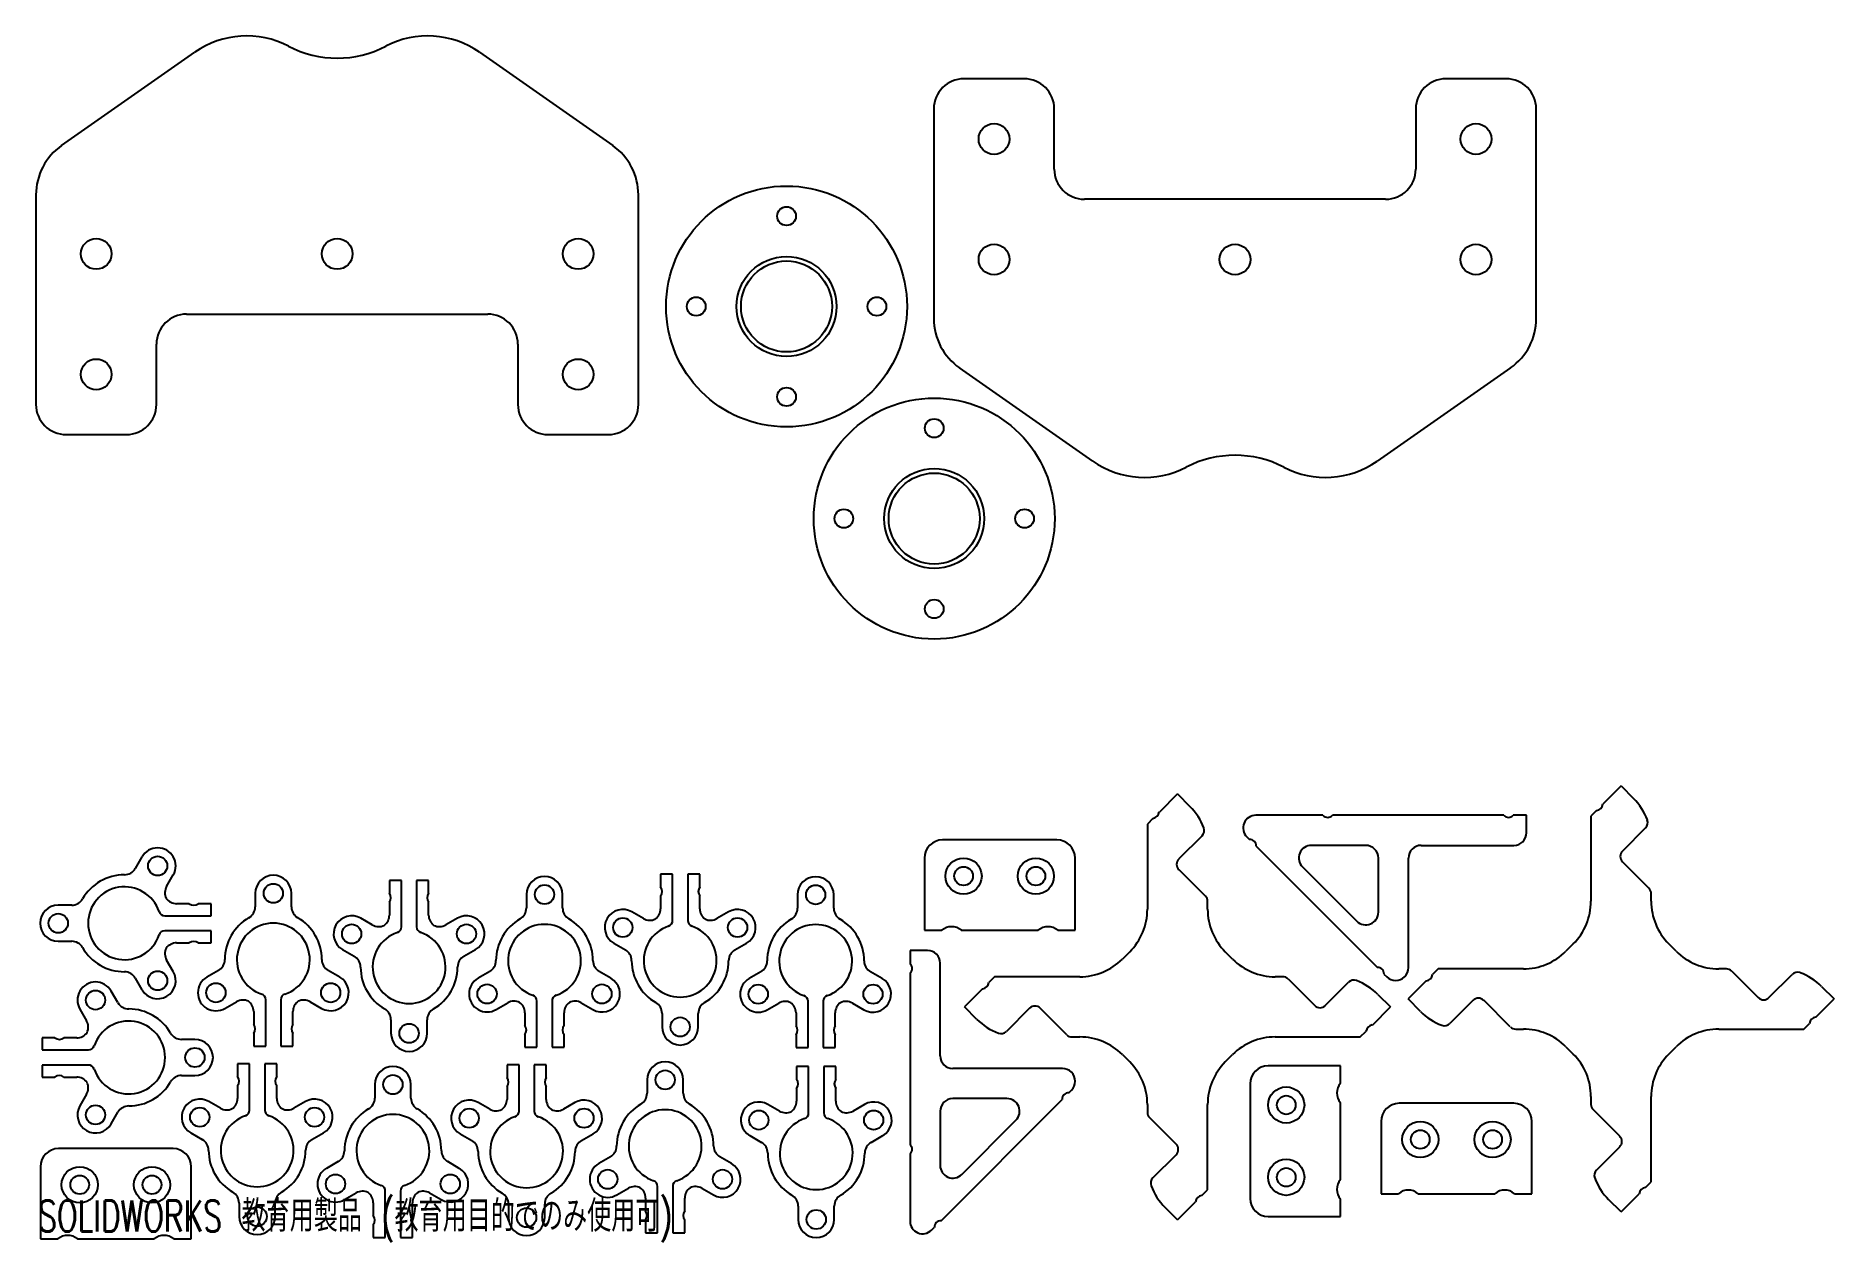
# Model space of a CAD drawing. Header units: millimetres. Extents: x 0 to 298, y 0 to 200.
import ezdxf

# ---------------------------------------------------------------- set-up
doc = ezdxf.new("R2010")
doc.units = ezdxf.units.MM
doc.styles.add('SLDTEXTSTYLE0', font='TXT', dxfattribs={"width": 0.7, "bigfont": 'bigfont'})

msp = doc.modelspace()

# ---------------------------------------------------------------- linework, layer by layer
at = {"color": 7, "linetype": 'Continuous', "lineweight": 25}
for p, q in [((3.89, 181.8), (26.01, 197.28)), ((73.25, 197.28), (95.36, 181.8)), ((163.66, 192.88), (153.66, 192.88)), ((243.66, 192.88), (233.66, 192.88)), ((148.66, 187.88), (148.66, 153.08)), ((168.66, 177.88), (168.66, 187.88)), ((228.66, 187.88), (228.66, 177.88)), ((248.66, 153.08), (248.66, 187.88)), ((-0.37, 173.6), (-0.37, 138.81)), ((99.63, 138.81), (99.63, 173.6)), ((223.66, 172.88), (173.66, 172.88)), ((24.63, 153.81), (74.63, 153.81)), ((19.63, 138.81), (19.63, 148.81)), ((79.63, 148.81), (79.63, 138.81)), ((175.04, 129.41), (152.92, 144.89)), ((244.39, 144.89), (222.27, 129.41)), ((4.63, 133.81), (14.63, 133.81)), ((84.63, 133.81), (94.63, 133.81)), ((262.74, 75.48), (259.73, 72.47)), ((262.74, 75.48), (264.81, 73.41)), ((189.11, 74.16), (186.1, 71.16)), ((189.11, 74.16), (191.18, 72.09)), ((185.04, 70.1), (184.11, 69.16)), ((184.11, 69.16), (184.11, 55.02)), ((213.26, 70.62), (202.11, 70.62)), ((243.26, 70.62), (214.83, 70.62)), ((247.04, 70.62), (244.83, 70.62)), ((247.04, 67.72), (247.04, 70.62)), ((258.67, 71.41), (257.74, 70.48)), ((257.74, 70.48), (257.74, 56.34)), ((169.11, 66.52), (150.11, 66.52)), ((193.19, 67.21), (189.33, 63.36)), ((200.63, 67.03), (201.07, 66.58)), ((266.82, 68.52), (262.96, 64.67)), ((17.23, 63.71), (16.12, 61.79)), ((147.11, 63.52), (147.11, 51.52)), ((172.11, 51.52), (172.11, 63.52)), ((202.18, 65.48), (222.29, 45.37)), ((220.35, 65.62), (211.35, 65.62)), ((222.45, 54.52), (222.45, 63.52)), ((227.45, 45.32), (227.45, 63.52)), ((229.55, 65.62), (244.94, 65.62)), ((262.96, 62.9), (267.37, 58.5)), ((21.32, 58.79), (22.43, 60.71)), ((60.3, 59.79), (58.3, 59.79)), ((58.3, 59.79), (58.3, 57.67)), ((60.3, 52.1), (60.3, 59.79)), ((62.81, 59.79), (62.81, 52.1)), ((64.81, 59.79), (62.81, 59.79)), ((64.81, 57.67), (64.81, 59.79)), ((105.31, 60.84), (103.31, 60.84)), ((103.31, 60.84), (103.31, 58.72)), ((105.31, 53.16), (105.31, 60.84)), ((107.82, 60.84), (107.82, 53.16)), ((109.82, 60.84), (107.82, 60.84)), ((109.82, 58.72), (109.82, 60.84)), ((189.33, 61.59), (193.74, 57.18)), ((209.87, 62.03), (218.86, 53.04)), ((36.03, 57.66), (36.03, 55.43)), ((42.03, 55.43), (42.03, 57.66)), ((81.04, 57.46), (81.04, 55.24)), ((87.04, 55.24), (87.04, 57.46)), ((103.31, 57.22), (103.31, 55.1)), ((109.82, 55.1), (109.82, 57.22)), ((126.05, 57.42), (126.05, 55.2)), ((132.05, 55.2), (132.05, 57.42)), ((267.74, 56.34), (267.74, 57.61)), ((5.56, 55.69), (3.33, 55.69)), ((21.01, 53.94), (28.7, 53.94)), ((25.08, 55.94), (22.96, 55.94)), ((28.7, 55.94), (26.58, 55.94)), ((28.7, 53.94), (28.7, 55.94)), ((58.3, 56.17), (58.3, 54.05)), ((64.81, 54.05), (64.81, 56.17)), ((100.46, 53.47), (98.54, 54.58)), ((114.59, 54.58), (112.66, 53.47)), ((194.11, 55.02), (194.11, 56.3)), ((28.7, 51.43), (21.01, 51.43)), ((28.7, 49.43), (28.7, 51.43)), ((55.46, 52.41), (53.53, 53.52)), ((69.59, 53.52), (67.66, 52.41)), ((147.11, 51.52), (149.98, 51.52)), ((153.23, 51.52), (165.98, 51.52)), ((169.23, 51.52), (172.11, 51.52)), ((3.33, 49.69), (5.56, 49.69)), ((22.96, 49.43), (25.08, 49.43)), ((26.58, 49.43), (28.7, 49.43)), ((50.53, 48.33), (52.46, 47.21)), ((70.66, 47.21), (72.59, 48.33)), ((95.54, 49.38), (97.46, 48.27)), ((115.66, 48.27), (117.59, 49.38)), ((147.62, 48.17), (144.72, 48.17)), ((144.72, 48.17), (144.72, 45.96)), ((181.18, 47.95), (179.97, 46.74)), ((198.25, 46.74), (197.04, 47.95)), ((254.81, 49.26), (253.6, 48.05)), ((271.88, 48.05), (270.67, 49.26)), ((22.43, 44.66), (21.32, 46.59)), ((29.93, 44.87), (28, 43.76)), ((50.05, 43.76), (48.13, 44.87)), ((149.72, 30.68), (149.72, 46.07)), ((232.38, 45.12), (231.45, 44.19)), ((246.52, 45.12), (232.38, 45.12)), ((280.23, 45.12), (278.95, 45.12)), ((16.12, 43.59), (17.23, 41.66)), ((74.94, 44.67), (73.01, 43.56)), ((95.07, 43.56), (93.14, 44.67)), ((119.95, 44.63), (118.02, 43.52)), ((140.07, 43.52), (138.15, 44.63)), ((144.72, 44.39), (144.72, 15.96)), ((156.76, 41.81), (153.75, 38.81)), ((158.75, 43.81), (157.82, 42.88)), ((172.89, 43.81), (158.75, 43.81)), ((206.6, 43.81), (205.32, 43.81)), ((207.48, 43.44), (211.89, 39.04)), ((213.65, 39.04), (217.51, 42.89)), ((223.39, 44.26), (223.84, 43.82)), ((226.81, 43.82), (226.83, 43.84)), ((230.39, 43.13), (227.38, 40.12)), ((281.11, 44.76), (285.52, 40.35)), ((287.28, 40.35), (291.14, 44.2)), ((296.02, 42.19), (298.09, 40.12)), ((13.23, 39.51), (12.12, 41.44)), ((31, 38.56), (32.93, 39.67)), ((37.77, 32.29), (37.77, 39.98)), ((40.28, 39.98), (40.28, 32.29)), ((45.13, 39.67), (47.05, 38.56)), ((76.01, 38.37), (77.94, 39.48)), ((82.78, 32.1), (82.78, 39.78)), ((85.29, 39.78), (85.29, 32.1)), ((90.14, 39.48), (92.07, 38.37)), ((121.02, 38.33), (122.95, 39.44)), ((127.79, 32.06), (127.79, 39.74)), ((130.3, 39.74), (130.3, 32.06)), ((135.15, 39.44), (137.07, 38.33)), ((155.82, 36.74), (153.75, 38.81)), ((221.46, 35.8), (224.46, 38.81)), ((222.39, 40.88), (224.46, 38.81)), ((229.45, 38.05), (227.38, 40.12)), ((238.19, 39.9), (234.34, 36.04)), ((244.36, 35.49), (239.96, 39.9)), ((295.09, 37.12), (298.09, 40.12)), ((6.93, 38.44), (8.04, 36.51)), ((35.77, 38.03), (35.77, 35.91)), ((42.28, 35.91), (42.28, 38.03)), ((58.56, 36.65), (58.56, 34.42)), ((64.56, 34.42), (64.56, 36.65)), ((80.78, 37.84), (80.78, 35.72)), ((87.29, 35.72), (87.29, 37.84)), ((103.56, 37.7), (103.56, 35.48)), ((109.56, 35.48), (109.56, 37.7)), ((125.79, 37.8), (125.79, 35.68)), ((132.3, 35.68), (132.3, 37.8)), ((164.56, 38.58), (160.71, 34.73)), ((170.73, 34.18), (166.33, 38.58)), ((293.09, 35.12), (294.03, 36.06)), ((0.66, 33.67), (0.66, 31.67)), ((2.78, 33.67), (0.66, 33.67)), ((6.4, 33.67), (4.28, 33.67)), ((26.02, 33.41), (23.8, 33.41)), ((35.77, 34.41), (35.77, 32.29)), ((42.28, 32.29), (42.28, 34.41)), ((80.78, 34.22), (80.78, 32.1)), ((87.29, 32.1), (87.29, 34.22)), ((125.79, 34.18), (125.79, 32.06)), ((132.3, 32.06), (132.3, 34.18)), ((171.62, 33.81), (172.89, 33.81)), ((205.32, 33.81), (219.46, 33.81)), ((219.46, 33.81), (220.4, 34.74)), ((245.25, 35.12), (246.52, 35.12)), ((278.95, 35.12), (293.09, 35.12)), ((0.66, 31.67), (8.34, 31.67)), ((35.77, 32.29), (37.77, 32.29)), ((40.28, 32.29), (42.28, 32.29)), ((80.78, 32.1), (82.78, 32.1)), ((85.29, 32.1), (87.29, 32.1)), ((125.79, 32.06), (127.79, 32.06)), ((130.3, 32.06), (132.3, 32.06)), ((179.97, 30.88), (181.18, 29.67)), ((197.04, 29.67), (198.25, 30.88)), ((253.6, 32.19), (254.81, 30.98)), ((270.67, 30.98), (271.88, 32.19)), ((0.66, 29.16), (0.66, 27.16)), ((8.34, 29.16), (0.66, 29.16)), ((0.66, 27.16), (2.78, 27.16)), ((4.28, 27.16), (6.4, 27.16)), ((23.8, 27.41), (26.02, 27.41)), ((35.09, 29.36), (33.09, 29.36)), ((33.09, 29.36), (33.09, 27.24)), ((35.09, 21.68), (35.09, 29.36)), ((37.6, 29.36), (37.6, 21.68)), ((39.6, 29.36), (37.6, 29.36)), ((39.6, 27.24), (39.6, 29.36)), ((79.82, 29.2), (77.82, 29.2)), ((77.82, 29.2), (77.82, 27.08)), ((79.82, 21.51), (79.82, 29.2)), ((82.33, 29.2), (82.33, 21.51)), ((84.33, 29.2), (82.33, 29.2)), ((84.33, 27.08), (84.33, 29.2)), ((127.89, 28.89), (125.89, 28.89)), ((125.89, 28.89), (125.89, 26.77)), ((127.89, 21.2), (127.89, 28.89)), ((130.4, 28.89), (130.4, 21.2)), ((132.4, 28.89), (130.4, 28.89)), ((132.4, 26.77), (132.4, 28.89)), ((170.01, 28.58), (151.82, 28.58)), ((171.52, 27.94), (171.5, 27.96)), ((216.17, 29.02), (204.17, 29.02)), ((216.17, 26.15), (216.17, 29.02)), ((8.04, 24.31), (6.93, 22.38)), ((33.09, 25.74), (33.09, 23.62)), ((39.6, 23.62), (39.6, 25.74)), ((55.88, 25.91), (55.88, 23.68)), ((61.88, 23.68), (61.88, 25.91)), ((77.82, 25.58), (77.82, 23.46)), ((84.33, 23.46), (84.33, 25.58)), ((101.07, 26.69), (101.07, 24.46)), ((107.07, 24.46), (107.07, 26.69)), ((125.89, 25.27), (125.89, 23.15)), ((132.4, 23.15), (132.4, 25.27)), ((171.07, 24.52), (171.52, 24.97)), ((201.17, 26.02), (201.17, 7.02)), ((257.74, 23.91), (257.74, 22.63)), ((267.74, 9.77), (267.74, 23.91)), ((12.12, 19.38), (13.23, 21.31)), ((30.24, 21.99), (28.32, 23.1)), ((44.37, 23.1), (42.44, 21.99)), ((74.97, 21.82), (73.04, 22.93)), ((89.1, 22.93), (87.17, 21.82)), ((123.05, 21.51), (121.12, 22.62)), ((137.18, 22.62), (135.25, 21.51)), ((149.72, 21.48), (149.72, 12.48)), ((149.86, 3.31), (169.97, 23.42)), ((160.81, 23.58), (151.82, 23.58)), ((184.11, 22.6), (184.11, 21.32)), ((194.11, 8.45), (194.11, 22.6)), ((216.17, 10.15), (216.17, 22.9)), ((244.92, 22.8), (225.92, 22.8)), ((262.51, 17.34), (258.1, 21.75)), ((153.3, 11), (162.3, 19.99)), ((188.88, 16.03), (184.47, 20.44)), ((222.92, 19.8), (222.92, 7.8)), ((247.92, 7.8), (247.92, 19.8)), ((22.39, 15.28), (3.39, 15.28)), ((25.32, 17.9), (27.24, 16.79)), ((45.44, 16.79), (47.37, 17.9)), ((70.04, 17.74), (71.97, 16.62)), ((90.17, 16.62), (92.1, 17.74)), ((118.12, 17.43), (120.05, 16.31)), ((138.25, 16.31), (140.18, 17.43)), ((258.66, 11.72), (262.51, 15.58)), ((0.39, 12.28), (0.39, 0.28)), ((25.39, 0.28), (25.39, 12.28)), ((49.78, 13.12), (47.85, 12)), ((69.9, 12), (67.98, 13.12)), ((94.97, 13.9), (93.04, 12.79)), ((115.09, 12.79), (113.17, 13.9)), ((144.72, 14.39), (144.72, 3.24)), ((185.03, 10.41), (188.88, 14.26)), ((102.81, 1.32), (102.81, 9.01)), ((105.32, 9.01), (105.32, 1.32)), ((266.8, 8.83), (267.74, 9.77)), ((33.34, 6.22), (33.34, 4)), ((39.34, 4), (39.34, 6.22)), ((50.85, 6.81), (52.78, 7.92)), ((55.62, 6.28), (55.62, 4.16)), ((57.62, 0.54), (57.62, 8.23)), ((60.13, 8.23), (60.13, 0.54)), ((62.13, 4.16), (62.13, 6.28)), ((64.98, 7.92), (66.9, 6.81)), ((78.07, 6.06), (78.07, 3.83)), ((84.07, 3.83), (84.07, 6.06)), ((96.04, 7.59), (97.97, 8.7)), ((100.81, 7.07), (100.81, 4.95)), ((107.32, 4.95), (107.32, 7.07)), ((110.17, 8.7), (112.09, 7.59)), ((189.11, 3.45), (192.11, 6.46)), ((193.17, 7.52), (194.11, 8.45)), ((216.17, 4.02), (216.17, 6.9)), ((222.92, 7.8), (225.8, 7.8)), ((229.05, 7.8), (241.8, 7.8)), ((245.05, 7.8), (247.92, 7.8)), ((262.74, 4.77), (260.67, 6.84)), ((262.74, 4.77), (265.74, 7.77)), ((100.81, 3.45), (100.81, 1.32)), ((107.32, 1.32), (107.32, 3.45)), ((126.15, 5.75), (126.15, 3.52)), ((132.15, 3.52), (132.15, 5.75)), ((189.11, 3.45), (187.04, 5.53)), ((204.17, 4.02), (216.17, 4.02)), ((0.39, 0.28), (3.27, 0.28)), ((6.52, 0.28), (19.27, 0.28)), ((22.52, 0.28), (25.39, 0.28)), ((55.62, 2.66), (55.62, 0.54)), ((55.62, 0.54), (57.62, 0.54)), ((60.13, 0.54), (62.13, 0.54)), ((62.13, 0.54), (62.13, 2.66)), ((100.81, 1.32), (102.81, 1.32)), ((105.32, 1.32), (107.32, 1.32)), ((148.3, 1.76), (148.75, 2.2))]:
    msp.add_line(p, q, dxfattribs=at)
for centre, radius in [((158.66, 182.88), 2.55), ((238.66, 182.88), 2.55), ((124.22, 155.08), 20), ((124.22, 170.08), 1.55), ((9.63, 163.81), 2.55), ((49.63, 163.81), 2.55), ((89.63, 163.81), 2.55), ((158.66, 162.88), 2.55), ((198.66, 162.88), 2.55), ((238.66, 162.88), 2.55), ((124.22, 155.08), 8.3), ((124.22, 155.08), 7.55), ((109.22, 155.08), 1.55), ((139.22, 155.08), 1.55), ((9.63, 143.81), 2.55), ((89.63, 143.81), 2.55), ((124.22, 140.08), 1.55), ((148.73, 119.87), 20), ((148.73, 134.87), 1.55), ((148.73, 119.87), 8.3), ((148.73, 119.87), 7.55), ((133.73, 119.87), 1.55), ((163.73, 119.87), 1.55), ((148.73, 104.87), 1.55), ((19.83, 62.21), 1.6), ((153.61, 60.52), 3), ((165.61, 60.52), 3), ((153.61, 60.52), 1.55), ((165.61, 60.52), 1.55), ((39.03, 57.66), 1.6), ((84.04, 57.46), 1.6), ((129.05, 57.42), 1.6), ((3.33, 52.69), 1.6), ((52.03, 50.92), 1.6), ((71.09, 50.92), 1.6), ((97.04, 51.98), 1.6), ((116.09, 51.98), 1.6), ((19.83, 43.16), 1.6), ((29.5, 41.16), 1.6), ((48.55, 41.16), 1.6), ((74.51, 40.96), 1.6), ((93.57, 40.96), 1.6), ((119.52, 40.92), 1.6), ((138.57, 40.92), 1.6), ((9.52, 39.94), 1.6), ((61.56, 34.42), 1.6), ((106.56, 35.48), 1.6), ((26.02, 30.41), 1.6), ((58.88, 25.91), 1.6), ((104.07, 26.69), 1.6), ((207.17, 22.52), 3), ((207.17, 22.52), 1.55), ((9.52, 20.88), 1.6), ((26.82, 20.5), 1.6), ((45.87, 20.5), 1.6), ((71.54, 20.33), 1.6), ((90.6, 20.33), 1.6), ((119.62, 20.02), 1.6), ((138.68, 20.02), 1.6), ((229.42, 16.8), 3), ((229.42, 16.8), 1.55), ((241.42, 16.8), 3), ((241.42, 16.8), 1.55), ((6.89, 9.28), 3), ((18.89, 9.28), 3), ((207.17, 10.52), 3), ((207.17, 10.52), 1.55), ((6.89, 9.28), 1.55), ((18.89, 9.28), 1.55), ((49.35, 9.41), 1.6), ((68.4, 9.41), 1.6), ((94.54, 10.19), 1.6), ((113.59, 10.19), 1.6), ((36.34, 4), 1.6), ((81.07, 3.83), 1.6), ((129.15, 3.52), 1.6)]:
    msp.add_circle(centre, radius, dxfattribs=at)
for centre, radius, start, end in [((34.61, 184.99), 15, 62.4784, 124.992), ((64.65, 184.99), 15, 55.008, 117.5216), ((49.63, 213.81), 17.5, 242.4784, 297.5216), ((153.66, 187.88), 5, 90, 180), ((163.66, 187.88), 5, 0, 90), ((233.66, 187.88), 5, 90, 180), ((243.66, 187.88), 5, 0, 90), ((9.63, 173.6), 10, 124.992, 180), ((89.63, 173.6), 10, 0, 55.008), ((173.66, 177.88), 5, 180, 270), ((223.66, 177.88), 5, 270, 0), ((24.63, 148.81), 5, 90, 180), ((74.63, 148.81), 5, 0, 90), ((158.66, 153.08), 10, 180, 235.008), ((238.66, 153.08), 10, 304.992, 0), ((4.63, 138.81), 5, 180, 270), ((14.63, 138.81), 5, 270, 0), ((84.63, 138.81), 5, 180, 270), ((94.63, 138.81), 5, 270, 0), ((183.64, 141.7), 15, 235.008, 297.5216), ((198.66, 112.88), 17.5, 62.4784, 117.5216), ((213.67, 141.7), 15, 242.4784, 304.992), ((184.11, 65.02), 10, 20.5332, 45), ((258.49, 72.65), 1.25, 278.1301, 351.8699), ((257.74, 66.34), 10, 20.5332, 45), ((184.86, 71.34), 1.25, 278.1301, 351.8699), ((202.11, 68.52), 2.1, 90, 225), ((214.04, 71.32), 1.05, 221.8103, 318.1897), ((244.04, 71.32), 1.05, 221.8103, 318.1897), ((265.93, 69.41), 1.25, 315, 20.5332), ((150.11, 63.52), 3, 90, 180), ((169.11, 63.52), 3, 0, 90), ((192.3, 68.09), 1.25, 315, 20.5332), ((201.13, 65.54), 1.05, 356.8103, 93.1897), ((244.94, 67.72), 2.1, 270, 0), ((19.83, 62.21), 3, 330, 150), ((190.22, 62.47), 1.25, 135, 225), ((211.35, 63.52), 2.1, 90, 225), ((220.35, 63.52), 2.1, 0, 90), ((229.55, 63.52), 2.1, 90, 180), ((263.85, 63.79), 1.25, 135, 225), ((14.33, 52.69), 8.05, 90.1631, 149.8369), ((14.3, 62.84), 2.1, 270.1631, 330), ((39.03, 57.66), 3, 0, 180), ((84.04, 57.46), 3, 0, 180), ((129.05, 57.42), 3, 0, 180), ((5.56, 57.79), 2.1, 270, 329.8369), ((14.33, 52.69), 6.05, 18.6543, 341.3457), ((23.14, 57.74), 2.1, 150, 205.9873), ((22.96, 58.04), 2.1, 215.6921, 270), ((57.3, 56.92), 1.25, 323.1301, 36.8699), ((65.81, 56.92), 1.25, 143.1301, 216.8699), ((102.31, 57.97), 1.25, 323.1301, 36.8699), ((110.82, 57.97), 1.25, 143.1301, 216.8699), ((192.86, 56.3), 1.25, 0, 45), ((266.49, 57.61), 1.25, 0, 45), ((3.33, 52.69), 3, 90, 270), ((21.01, 54.94), 1, 198.6543, 270), ((25.83, 56.94), 1.25, 233.1301, 306.8699), ((33.93, 55.43), 2.1, 300.1631, 360), ((44.13, 55.43), 2.1, 180, 239.8369), ((52.03, 50.92), 3, 60, 240), ((56.2, 54.05), 2.1, 305.6921, 0), ((66.91, 54.05), 2.1, 180, 234.3079), ((71.09, 50.92), 3, 300, 120), ((78.94, 55.24), 2.1, 300.1631, 360), ((89.14, 55.24), 2.1, 180, 239.8369), ((97.04, 51.98), 3, 60, 240), ((101.21, 55.1), 2.1, 305.6921, 0), ((111.92, 55.1), 2.1, 180, 234.3079), ((116.09, 51.98), 3, 300, 120), ((123.95, 55.2), 2.1, 300.1631, 360), ((134.15, 55.2), 2.1, 180, 239.8369), ((174.11, 55.02), 10, 315, 0), ((204.11, 55.02), 10, 180, 225), ((220.35, 54.52), 2.1, 225, 0), ((247.74, 56.34), 10, 315, 0), ((277.74, 56.34), 10, 180, 225), ((21.01, 50.43), 1, 90, 161.3457), ((39.03, 46.66), 8.05, 120.1631, 179.8369), ((39.03, 46.66), 6.05, 288.6543, 251.3457), ((39.03, 46.66), 8.05, 0.1631, 59.8369), ((56.51, 54.23), 2.1, 240, 295.9873), ((61.56, 45.42), 6.05, 108.6543, 71.3457), ((59.3, 52.1), 1, 288.6543, 0), ((63.81, 52.1), 1, 180, 251.3457), ((66.61, 54.23), 2.1, 244.0127, 300), ((84.04, 46.46), 8.05, 120.1631, 179.8369), ((84.04, 46.46), 6.05, 288.6543, 251.3457), ((84.04, 46.46), 8.05, 0.1631, 59.8369), ((101.51, 55.28), 2.1, 240, 295.9873), ((106.56, 46.48), 6.05, 108.6543, 71.3457), ((104.31, 53.16), 1, 288.6543, 0), ((108.82, 53.16), 1, 180, 251.3457), ((111.61, 55.28), 2.1, 244.0127, 300), ((129.05, 46.42), 8.05, 120.1631, 179.8369), ((129.05, 46.42), 6.05, 288.6543, 251.3457), ((129.05, 46.42), 8.05, 0.1631, 59.8369), ((151.61, 49.62), 2.5, 49.4642, 130.5358), ((167.61, 49.62), 2.5, 49.4642, 130.5358), ((5.56, 47.59), 2.1, 30.1631, 90), ((14.33, 52.69), 8.05, 210.1631, 269.8369), ((23.14, 47.64), 2.1, 154.0127, 210), ((22.96, 47.33), 2.1, 90, 144.3079), ((25.83, 48.43), 1.25, 53.1301, 126.8699), ((96.41, 46.45), 2.1, 0.1631, 60), ((116.71, 46.45), 2.1, 120, 179.8369), ((147.62, 46.07), 2.1, 0, 90), ((246.52, 55.12), 10, 270, 315), ((278.95, 55.12), 10, 225, 270), ((28.88, 46.69), 2.1, 300, 359.8369), ((49.18, 46.69), 2.1, 180.1631, 240), ((51.41, 45.4), 2.1, 0.1631, 60), ((61.56, 45.42), 8.05, 180.1631, 239.8369), ((61.56, 45.42), 8.05, 300.1631, 359.8369), ((71.71, 45.4), 2.1, 120, 179.8369), ((73.89, 46.49), 2.1, 300, 359.8369), ((94.19, 46.49), 2.1, 180.1631, 240), ((106.56, 46.48), 8.05, 180.1631, 239.8369), ((106.56, 46.48), 8.05, 300.1631, 359.8369), ((118.9, 46.45), 2.1, 300, 359.8369), ((139.2, 46.45), 2.1, 180.1631, 240), ((144.02, 45.17), 1.05, 311.8103, 48.1897), ((172.89, 53.81), 10, 270, 315), ((205.32, 53.81), 10, 225, 270), ((222.35, 44.32), 1.05, 356.8103, 93.1897), ((225.35, 45.32), 2.1, 315, 0), ((280.23, 43.87), 1.25, 45, 90), ((9.52, 39.94), 3, 30, 210), ((14.3, 42.54), 2.1, 30, 89.8369), ((19.83, 43.16), 3, 210, 30), ((29.5, 41.16), 3, 120, 300), ((48.55, 41.16), 3, 240, 60), ((74.51, 40.96), 3, 120, 300), ((93.57, 40.96), 3, 240, 60), ((119.52, 40.92), 3, 120, 300), ((138.57, 40.92), 3, 240, 60), ((156.58, 43.05), 1.25, 278.1301, 351.8699), ((206.6, 42.56), 1.25, 45, 90), ((218.39, 42), 1.25, 69.4668, 135), ((215.32, 33.81), 10, 45, 69.4668), ((225.33, 45.3), 2.1, 225, 315), ((230.21, 44.37), 1.25, 278.1301, 351.8699), ((292.02, 43.32), 1.25, 69.4668, 135), ((288.95, 35.12), 10, 45, 69.4668), ((15.05, 40.56), 2.1, 210, 269.8369), ((33.98, 37.85), 2.1, 64.0127, 120), ((33.67, 38.03), 2.1, 0, 54.3079), ((36.77, 39.98), 1, 0, 71.3457), ((41.28, 39.98), 1, 108.6543, 180), ((44.38, 38.03), 2.1, 125.6921, 180), ((44.08, 37.85), 2.1, 60, 115.9873), ((78.99, 37.66), 2.1, 64.0127, 120), ((78.68, 37.84), 2.1, 0, 54.3079), ((81.78, 39.78), 1, 0, 71.3457), ((86.29, 39.78), 1, 108.6543, 180), ((89.39, 37.84), 2.1, 125.6921, 180), ((89.09, 37.66), 2.1, 60, 115.9873), ((101.46, 37.7), 2.1, 360, 59.8369), ((111.66, 37.7), 2.1, 120.1631, 180), ((124, 37.62), 2.1, 64.0127, 120), ((123.69, 37.8), 2.1, 0, 54.3079), ((126.79, 39.74), 1, 0, 71.3457), ((131.3, 39.74), 1, 108.6543, 180), ((134.4, 37.8), 2.1, 125.6921, 180), ((134.1, 37.62), 2.1, 60, 115.9873), ((165.44, 37.7), 1.25, 45, 135), ((212.77, 39.92), 1.25, 225, 315), ((239.07, 39.01), 1.25, 45, 135), ((286.4, 41.23), 1.25, 225, 315), ((6.22, 35.46), 2.1, 334.0127, 30), ((15.02, 30.41), 6.05, 198.6543, 161.3457), ((15.02, 30.41), 8.05, 30.1631, 89.8369), ((34.77, 35.16), 1.25, 323.1301, 36.8699), ((43.28, 35.16), 1.25, 143.1301, 216.8699), ((56.46, 36.65), 2.1, 360, 59.8369), ((66.66, 36.65), 2.1, 120.1631, 180), ((162.89, 43.81), 10, 225, 249.4668), ((236.52, 45.12), 10, 225, 249.4668), ((233.45, 36.93), 1.25, 249.4668, 315), ((295.26, 35.88), 1.25, 98.1301, 171.8699), ((3.53, 34.67), 1.25, 233.1301, 306.8699), ((6.4, 35.77), 2.1, 270, 324.3079), ((23.8, 35.51), 2.1, 210.1631, 270), ((26.02, 30.41), 3, 270, 90), ((61.56, 34.42), 3, 180, 0), ((79.78, 34.97), 1.25, 323.1301, 36.8699), ((88.29, 34.97), 1.25, 143.1301, 216.8699), ((106.56, 35.48), 3, 180, 0), ((124.79, 34.93), 1.25, 323.1301, 36.8699), ((133.3, 34.93), 1.25, 143.1301, 216.8699), ((159.82, 35.62), 1.25, 249.4668, 315), ((171.62, 35.06), 1.25, 225, 270), ((172.89, 23.81), 10, 45, 90), ((205.32, 23.81), 10, 90, 135), ((221.63, 34.57), 1.25, 98.1301, 171.8699), ((245.25, 36.37), 1.25, 225, 270), ((246.52, 25.12), 10, 45, 90), ((278.95, 25.12), 10, 90, 135), ((8.34, 32.67), 1, 270, 341.3457), ((151.82, 30.68), 2.1, 180, 270), ((247.74, 23.91), 10, 0, 45), ((277.74, 23.91), 10, 135, 180), ((3.53, 26.16), 1.25, 53.1301, 126.8699), ((6.4, 25.06), 2.1, 35.6921, 90), ((8.34, 28.16), 1, 18.6543, 90), ((23.8, 25.31), 2.1, 90, 149.8369), ((32.09, 26.49), 1.25, 323.1301, 36.8699), ((40.6, 26.49), 1.25, 143.1301, 216.8699), ((58.88, 25.91), 3, 0, 180), ((76.82, 26.33), 1.25, 323.1301, 36.8699), ((85.33, 26.33), 1.25, 143.1301, 216.8699), ((104.07, 26.69), 3, 0, 180), ((170.01, 26.48), 2.1, 45, 90), ((170.03, 26.46), 2.1, 315, 45), ((174.11, 22.6), 10, 0, 45), ((204.11, 22.6), 10, 135, 180), ((204.17, 26.02), 3, 90, 180), ((6.22, 25.36), 2.1, 330, 25.9873), ((15.02, 30.41), 8.05, 270.1631, 329.8369), ((98.97, 24.46), 2.1, 300.1631, 360), ((109.17, 24.46), 2.1, 180, 239.8369), ((124.89, 26.02), 1.25, 323.1301, 36.8699), ((133.4, 26.02), 1.25, 143.1301, 216.8699), ((171.01, 23.48), 1.05, 86.8103, 183.1897), ((218.07, 24.52), 2.5, 139.4642, 220.5358), ((9.52, 20.88), 3, 150, 330), ((15.05, 20.26), 2.1, 90.1631, 150), ((26.82, 20.5), 3, 60, 240), ((31.29, 23.8), 2.1, 240, 295.9873), ((30.99, 23.62), 2.1, 305.6921, 0), ((34.09, 21.68), 1, 288.6543, 0), ((38.6, 21.68), 1, 180, 251.3457), ((41.7, 23.62), 2.1, 180, 234.3079), ((41.39, 23.8), 2.1, 244.0127, 300), ((45.87, 20.5), 3, 300, 120), ((58.88, 14.91), 8.05, 120.1631, 179.8369), ((58.88, 14.91), 6.05, 288.6543, 251.3457), ((53.78, 23.68), 2.1, 300.1631, 360), ((63.98, 23.68), 2.1, 180, 239.8369), ((58.88, 14.91), 8.05, 0.1631, 59.8369), ((71.54, 20.33), 3, 60, 240), ((76.02, 23.64), 2.1, 240, 295.9873), ((75.72, 23.46), 2.1, 305.6921, 0), ((78.82, 21.51), 1, 288.6543, 0), ((83.33, 21.51), 1, 180, 251.3457), ((86.43, 23.46), 2.1, 180, 234.3079), ((86.12, 23.64), 2.1, 244.0127, 300), ((90.6, 20.33), 3, 300, 120), ((104.07, 15.69), 8.05, 120.1631, 179.8369), ((104.07, 15.69), 6.05, 288.6543, 251.3457), ((104.07, 15.69), 8.05, 0.1631, 59.8369), ((119.62, 20.02), 3, 60, 240), ((124.1, 23.33), 2.1, 240, 295.9873), ((123.79, 23.15), 2.1, 305.6921, 0), ((126.89, 21.2), 1, 288.6543, 0), ((131.4, 21.2), 1, 180, 251.3457), ((134.5, 23.15), 2.1, 180, 234.3079), ((134.2, 23.33), 2.1, 244.0127, 300), ((138.68, 20.02), 3, 300, 120), ((151.82, 21.48), 2.1, 90, 180), ((160.81, 21.48), 2.1, 315, 90), ((185.36, 21.32), 1.25, 180, 225), ((225.92, 19.8), 3, 90, 180), ((244.92, 19.8), 3, 0, 90), ((258.99, 22.63), 1.25, 180, 225), ((36.34, 15), 6.05, 108.6543, 71.3457), ((81.07, 14.83), 6.05, 108.6543, 71.3457), ((129.15, 14.52), 6.05, 108.6543, 71.3457), ((3.39, 12.28), 3, 90, 180), ((22.39, 12.28), 3, 0, 90), ((26.19, 14.97), 2.1, 0.1631, 60), ((36.34, 15), 8.05, 180.1631, 239.8369), ((36.34, 15), 8.05, 300.1631, 359.8369), ((46.49, 14.97), 2.1, 120, 179.8369), ((48.73, 14.93), 2.1, 300, 359.8369), ((69.03, 14.93), 2.1, 180.1631, 240), ((70.92, 14.81), 2.1, 0.1631, 60), ((91.22, 14.81), 2.1, 120, 179.8369), ((93.92, 15.72), 2.1, 300, 359.8369), ((114.22, 15.72), 2.1, 180.1631, 240), ((119, 14.5), 2.1, 0.1631, 60), ((139.3, 14.5), 2.1, 120, 179.8369), ((144.02, 15.17), 1.05, 311.8103, 48.1897), ((188, 15.15), 1.25, 315, 45), ((261.63, 16.46), 1.25, 315, 45), ((49.35, 9.41), 3, 120, 300), ((68.4, 9.41), 3, 240, 60), ((81.07, 14.83), 8.05, 180.1631, 239.8369), ((81.07, 14.83), 8.05, 300.1631, 359.8369), ((94.54, 10.19), 3, 120, 300), ((113.59, 10.19), 3, 240, 60), ((129.15, 14.52), 8.05, 180.1631, 239.8369), ((129.15, 14.52), 8.05, 300.1631, 359.8369), ((151.82, 12.48), 2.1, 180, 315), ((56.62, 8.23), 1, 0, 71.3457), ((61.13, 8.23), 1, 108.6543, 180), ((99.02, 6.88), 2.1, 64.0127, 120), ((101.81, 9.01), 1, 0, 71.3457), ((106.32, 9.01), 1, 108.6543, 180), ((109.12, 6.88), 2.1, 60, 115.9873), ((185.91, 9.53), 1.25, 135, 200.5332), ((194.11, 12.6), 10, 200.5332, 225), ((218.07, 8.52), 2.5, 139.4642, 220.5358), ((259.54, 10.84), 1.25, 135, 200.5332), ((267.74, 13.91), 10, 200.5332, 225), ((31.24, 6.22), 2.1, 360, 59.8369), ((41.44, 6.22), 2.1, 120.1631, 180), ((53.83, 6.1), 2.1, 64.0127, 120), ((53.52, 6.28), 2.1, 0, 54.3079), ((64.23, 6.28), 2.1, 125.6921, 180), ((63.93, 6.1), 2.1, 60, 115.9873), ((75.97, 6.06), 2.1, 360, 59.8369), ((86.17, 6.06), 2.1, 120.1631, 180), ((98.71, 7.07), 2.1, 0, 54.3079), ((109.42, 7.07), 2.1, 125.6921, 180), ((124.05, 5.75), 2.1, 360, 59.8369), ((134.25, 5.75), 2.1, 120.1631, 180), ((193.35, 6.28), 1.25, 98.1301, 171.8699), ((204.17, 7.02), 3, 180, 270), ((227.42, 5.9), 2.5, 49.4642, 130.5358), ((243.42, 5.9), 2.5, 49.4642, 130.5358), ((266.98, 7.6), 1.25, 98.1301, 171.8699), ((36.34, 4), 3, 180, 0), ((54.62, 3.41), 1.25, 323.1301, 36.8699), ((63.13, 3.41), 1.25, 143.1301, 216.8699), ((81.07, 3.83), 3, 180, 0), ((99.81, 4.2), 1.25, 323.1301, 36.8699), ((108.32, 4.2), 1.25, 143.1301, 216.8699), ((129.15, 3.52), 3, 180, 0), ((146.82, 3.24), 2.1, 180, 315), ((149.8, 2.26), 1.05, 86.8103, 183.1897), ((4.89, -1.62), 2.5, 49.4642, 130.5358), ((20.89, -1.62), 2.5, 49.4642, 130.5358)]:
    msp.add_arc(centre, radius, start, end, dxfattribs=at)

# ---------------------------------------------------------------- texts
at = {"color": 7, "linetype": 'Continuous', "insert": (0, 6.69), "char_height": 5.19, "attachment_point": 1, "style": 'SLDTEXTSTYLE0'}
msp.add_mtext('SOLIDWORKS 教育用製品 (教育用目的でのみ使用可)', dxfattribs=at)

doc.saveas('drawing.dxf')
